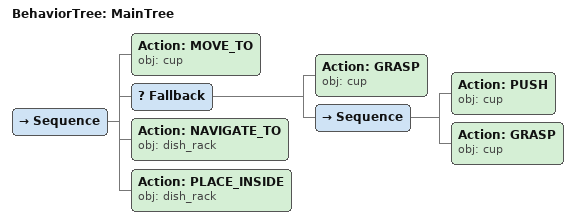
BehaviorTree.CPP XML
<root main_tree_to_execute="MainTree">
  <BehaviorTree ID="MainTree">
    <Sequence>
      <!-- Move to cup -->
      <Action ID="MOVE_TO" obj="cup" />
      <!-- Fallback: if GRASP cup fails, try PUSH, FLIP to reposition -->
      <Fallback>
        <!-- Grasp cup -->
        <Action ID="GRASP" obj="cup" />
        <Sequence>
          <!-- Push cup forward toward front edge of table -->
          <Action ID="PUSH" obj="cup" />
          <!-- Grasp cup -->
          <Action ID="GRASP" obj="cup" />
        </Sequence>
      </Fallback>
      <!-- Navigate to dish_rack -->
      <Action ID="NAVIGATE_TO" obj="dish_rack" />
      <!-- Place inside dish_rack -->
      <Action ID="PLACE_INSIDE" obj="dish_rack" />
    </Sequence>
  </BehaviorTree>
</root>
